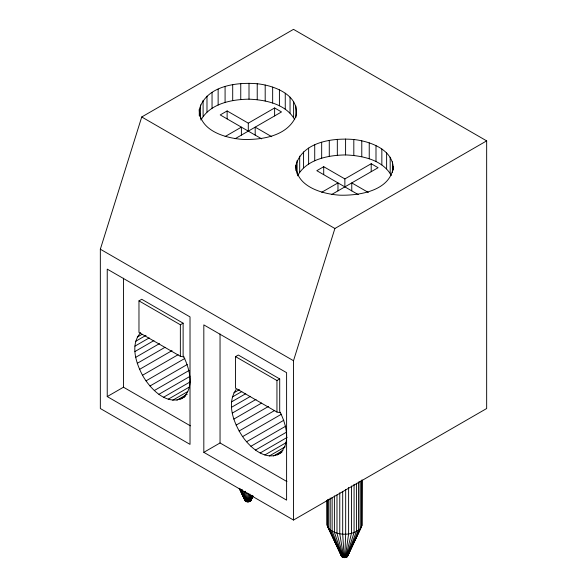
<?xml version="1.0" encoding="UTF-8"?>
<svg xmlns="http://www.w3.org/2000/svg" width="587" height="587" viewBox="0 0 587 587"><rect width="100%" height="100%" fill="white"/><g stroke="black" fill="none" stroke-linecap="round" stroke-linejoin="round"><path stroke-width="0.88" d="M239.217 488.289L245.036 500.616L247.142 501.826L248.162 501.892L248.484 493.755M327.025 500.623L327.091 525.101L341.619 556.373L342.793 557.327L344.745 557.65L345.67 534.148L345.67 489.536M248.162 501.892L250.664 500.96L252.388 496.455M344.745 557.65L346.961 556.968L347.541 555.559M393.319 166.561C390.7 190.863 359.097 195.838 339.381 195.163C321.97 193.945 296.2 186.571 295.87 165.365C302.415 141.702 332.91 137.703 353.814 139.508C370.441 141.335 394.148 149.854 393.319 170.098M248.675 501.848L249.791 493.938M345.259 557.606L348.612 533.891L348.612 487.467M184.619 396.871C167.911 407.554 150.184 388.983 142.502 375.262C135.905 362.766 129.998 344.569 140.645 332.682M281.202 452.628C266.938 462.439 250.561 448.152 242.6 436.618C233.875 423.359 226.105 403.966 236.143 389.43M249.167 501.753L250.796 494.848M345.743 557.511L351.444 533.356L351.444 486.014M199.287 109.608C205.832 85.944 236.326 81.945 257.231 83.75C273.909 85.46 299.26 94.764 296.215 115.566C288.114 135.935 262.235 140.08 242.798 139.405C225.386 138.187 199.617 130.813 199.287 109.608L199.287 115.8M245.036 500.616L244.295 498.033M341.619 556.373L341.583 555.485M100.34 249.204L141.731 116.974L293.5 29.35L486.66 140.873L486.66 408.523L293.5 520.045L100.34 408.523L100.34 249.204L293.5 360.726L293.5 520.045M293.5 360.726L334.891 228.497L486.66 140.873M249.622 501.614L251.522 495.619M346.205 557.371L354.071 532.548L354.071 484.297M250.033 501.43L252.322 495.435M346.609 557.188L356.426 531.499L356.426 483.248M348.252 553.886L349.324 551.376M250.378 501.21L252.535 496.198M346.961 556.968L358.444 530.23L358.444 481.978M251.016 500.095L252.88 495.986M347.966 555.038L351.686 546.82M352.435 545.176L355.781 537.78M357.644 533.671L358.76 531.206M250.664 500.96L252.924 496.03M347.24 556.718L361.915 525.534L362.106 480.115M250.987 500.395L252.924 496.257M347.563 556.153L361.915 525.534L361.915 480.012M250.862 500.682L252.777 496.624M347.445 556.447L361.225 527.207L361.225 480.775M200.945 120.056C210.205 103.495 231.527 99.43 249.005 99.174C265.676 99.841 285.876 103.972 294.733 119.682M297.521 175.814C306.781 159.253 328.111 155.188 345.589 154.931C362.26 155.599 382.453 159.73 391.316 175.447M180.657 399.16C195.669 389.988 189.762 368.394 183.122 355.583L183.122 323.173L141.731 299.275L138.972 300.867L138.972 332.403L180.363 356.302L183.958 356.925M277.24 454.918C292.253 445.746 286.346 424.152 279.705 411.348L279.705 378.931L238.307 355.032L235.548 356.625L235.548 388.168L276.947 412.067L280.535 412.69M235.123 138.73L281.518 111.941L274.621 107.957L248.294 123.16L227.125 110.943L220.228 114.927L261.699 138.87M225.129 136.536L241.389 127.144L241.389 135.113M331.706 194.488L378.101 167.706L371.204 163.722L344.87 178.925L323.708 166.701L316.804 170.685L358.275 194.627M321.713 192.294L337.973 182.902L337.973 190.87M137.285 337.07L142.032 334.326M135.722 341.267L146.024 335.324M134.929 346.139L149.193 337.907M138.972 300.867L180.363 324.765L183.122 323.173M134.929 351.54L153.941 340.563M135.722 357.322L159.488 343.6M137.285 363.316L165.006 347.313M139.567 369.355L172.042 350.6M142.502 375.262L178.155 354.68M107.238 396.577L190.019 444.374L190.019 316.914L107.238 269.125L107.238 396.577L123.468 387.207L190.364 425.832M146.016 380.86L184.832 358.444M150.001 385.989L187.238 364.498M154.344 390.516L189.205 370.39M158.923 394.295L189.814 376.458M163.597 397.223L190.533 381.675M168.242 399.219L189.63 386.87M172.717 400.217L187.767 391.529M176.892 400.195L187.194 394.251M183.892 397.128L185.477 396.21M233.861 392.828L239.408 389.629M232.305 397.025L241.807 391.536M231.513 401.897L245.77 393.664M235.548 356.625L276.947 380.523L279.705 378.931M231.513 407.297L250.524 396.328M232.305 413.087L256.071 399.365M233.861 419.081L261.589 403.071M236.143 425.113L268.626 406.365M239.085 431.019L274.731 410.438M203.821 452.335L286.603 500.131L286.603 372.679L203.821 324.882L203.821 452.335L220.044 442.965L286.948 481.589M242.6 436.618L281.415 414.209M246.584 441.754L283.815 420.255M250.928 446.274L285.781 426.147M255.499 450.053L286.397 432.215M260.18 452.981L287.109 437.432M264.818 454.976L286.207 442.627M269.294 455.982L285.143 446.832M273.476 455.96L282.978 450.471M280.476 452.885L282.061 451.968M271.752 136.705L255.191 127.144L255.191 135.113M368.328 192.463L351.767 182.902L351.767 190.87M141.731 116.974L334.891 228.497M341.517 556.08L327.091 525.101L327.091 500.52M239.621 488.905L244.94 500.322M341.803 556.652L327.656 526.796L327.656 499.478M239.445 488.428L245.219 500.894M334.084 539.167L334.825 540.832M337.422 546.644L341.509 555.779M240.098 489.22L244.926 500.021M342.06 556.909L330.21 529.885L328.705 528.403L328.705 499.266M240.098 488.868L245.483 501.151M339.822 551.259L340.878 553.798M342.397 557.136L332.132 531.198L332.132 497.512M241.176 489.661L245.814 501.379M342.793 557.327L334.407 532.306L334.407 495.89M242.167 489.492L246.21 501.569M343.234 557.481L336.982 533.179L336.982 494.944M243.972 491.304L246.657 501.724M343.718 557.584L339.763 533.788L339.763 492.816M245.381 491.246L247.142 501.826M344.224 557.643L342.691 534.111L342.691 491.326M247.054 492.831L247.648 501.885M392.446 161.814L392.446 172.431M390.186 157.213L390.186 173.143M386.62 152.906L386.62 168.836M381.844 149.003L381.844 164.932M375.996 145.627L375.996 161.557M371.204 163.722L371.204 171.683M369.238 142.868L369.238 158.798M361.775 140.807L361.775 156.744M360.058 481.443L360.058 528.784C352.068 535.858 338.831 535.858 330.21 529.885L330.21 498.018M353.814 139.508L353.814 155.438M345.589 139.002L345.589 154.931M344.87 178.925L344.87 186.886M337.327 139.302L337.327 155.239M329.278 140.41L329.278 156.34M323.708 166.701L323.708 174.669M321.669 142.281L321.669 158.219M314.72 144.879L314.72 160.809M308.623 148.107L308.623 164.037M303.567 151.886L303.567 167.816M299.686 156.105L299.686 172.035M297.095 160.64L297.095 173.921M295.863 106.049L295.863 117.554M295.87 165.365L295.87 170.678M293.61 101.456L293.61 117.385M290.044 97.141L290.044 113.078M285.26 93.245L285.26 109.175M279.412 89.862L279.412 105.799M276.947 380.523L276.947 412.067M274.621 107.957L274.621 115.925M272.654 87.111L272.654 103.041M265.192 85.049L265.192 100.979M257.231 83.75L257.231 99.68M249.005 83.244L249.005 99.174M248.294 123.16L248.294 131.128M240.751 83.545L240.751 99.474M232.701 84.653L232.701 100.582M227.125 110.943L227.125 118.904M225.085 86.524L225.085 102.454M220.044 333.952L220.044 442.965M218.137 89.114L218.137 105.044M212.046 92.35L212.046 108.279M206.984 96.129L206.984 112.058M203.102 100.348L203.102 116.277M200.512 104.882L200.512 119.044M199.463 114.384L199.463 116.153M180.363 324.765L180.363 356.302M123.468 278.194L123.468 387.207"/></g></svg>
